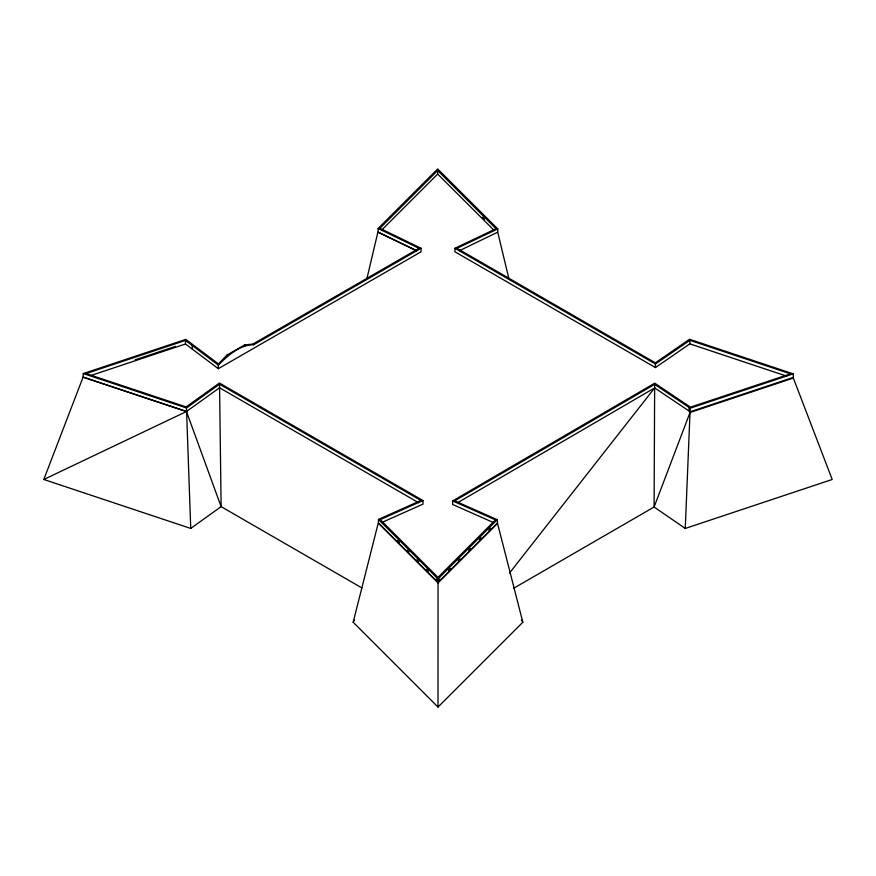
<?xml version="1.0" encoding="UTF-8"?>
<svg xmlns="http://www.w3.org/2000/svg" width="876" height="876" viewBox="0 0 876 876"><rect width="100%" height="100%" fill="white"/><g stroke="black" fill="none" stroke-linecap="round" stroke-linejoin="round"><path stroke-width="1.31" d="M438.044 582.858L378.257 523.06L353.17 622.234L438 707.063L438.044 582.858L497.535 523.366L497.283 519.698L454.71 500.853L654.657 384.356L690.189 408.194L793.229 373.844L793.327 378.06L832.2 479.479L685.262 528.447L654.098 507.007L654.657 384.356M685.262 528.447L690.189 408.194M366.935 278.491L377.885 232.173L416.593 250.711L378.114 232.063L378.114 228.494L437.671 168.937L497.787 228.91L497.787 232.469L508.879 278.656M497.459 523.082L438 582.54L378.454 522.983L378.454 519.424L420.918 500.47L219.537 384.203L221.113 506.635L190.738 528.447L43.8 479.479L83.111 377.063L186.533 411.545M353.17 622.234L354.517 619.869M509.493 573.057L654.657 387.915L690.189 411.753L793.393 377.359M218.474 363.923L227.048 355.021L244.689 344.892L252.77 344.148L419.013 248.313L378.114 228.494M218.332 368.686L218.332 365.117C227.826 355.667 239.4 344.936 253.613 344.783L421.038 248.258L421.038 251.817L218.332 368.686L185.46 343.983L185.46 340.425L86.034 373.57L186.139 406.935L219.427 383.02L422.998 500.546L422.998 504.116L381.465 522.644M786.615 376.122L689.872 343.863L655.445 367.559L454.962 251.806L454.962 248.247L496.013 228.724L437.671 170.524L379.877 228.318L421.038 248.258M381.805 229.95L437.671 174.083L437.671 170.524M438 582.54L438 578.97L497.283 519.698M439.916 579.036L438 580.952L436.073 579.025M448.545 570.407L450.461 568.491M458.126 560.826L460.042 558.91M468.66 550.292L470.576 548.376M479.205 539.747L481.121 537.831M488.786 530.166L490.702 528.25M438 707.063L522.83 622.234L497.535 523.366M362.007 587.982L221.113 506.635L186.468 411.523L83.056 377.206L83.286 373.57L186.468 407.953L219.537 384.203M655.445 367.559L655.445 363.989L689.872 340.304L790.481 373.844L690.485 407.176L654.722 383.184L452.64 500.93L452.64 504.488L493.035 522.381M458.236 502.353L654.657 387.915M513.675 588.278L654.098 507.007L690.036 412.486L793.327 378.06M43.8 479.479L186.468 411.523L219.537 387.772L418.553 502.671M497.787 228.91L456.998 248.302L655.357 362.817L689.554 339.286L793.229 373.844M459.473 250.689L497.469 232.293M422.998 500.546L380.239 519.632L438 577.393L495.488 519.906L452.64 500.93M83.286 373.57L185.811 339.395L219.307 364.558M135.2 359.828L175.419 346.414M91.203 375.41L185.46 343.983M454.962 248.247L655.445 363.989M185.46 340.425L218.332 365.117M252.77 344.148L253.613 344.783M244.689 344.892L245.521 345.527M227.048 355.021L227.891 355.656M482.523 217.237L484.428 219.142M437.671 174.083L494.108 230.377M378.454 519.424L438 578.97M397.562 540.514L399.489 542.441M407.198 550.15L409.114 552.066M416.823 559.775L418.75 561.702M426.448 569.4L428.375 571.327M521.472 619.869L522.83 622.234M190.738 528.447L186.468 407.953M689.872 340.304L689.872 343.863M689.04 407.428L689.04 410.986M192.282 345.483L192.282 349.053"/></g></svg>
